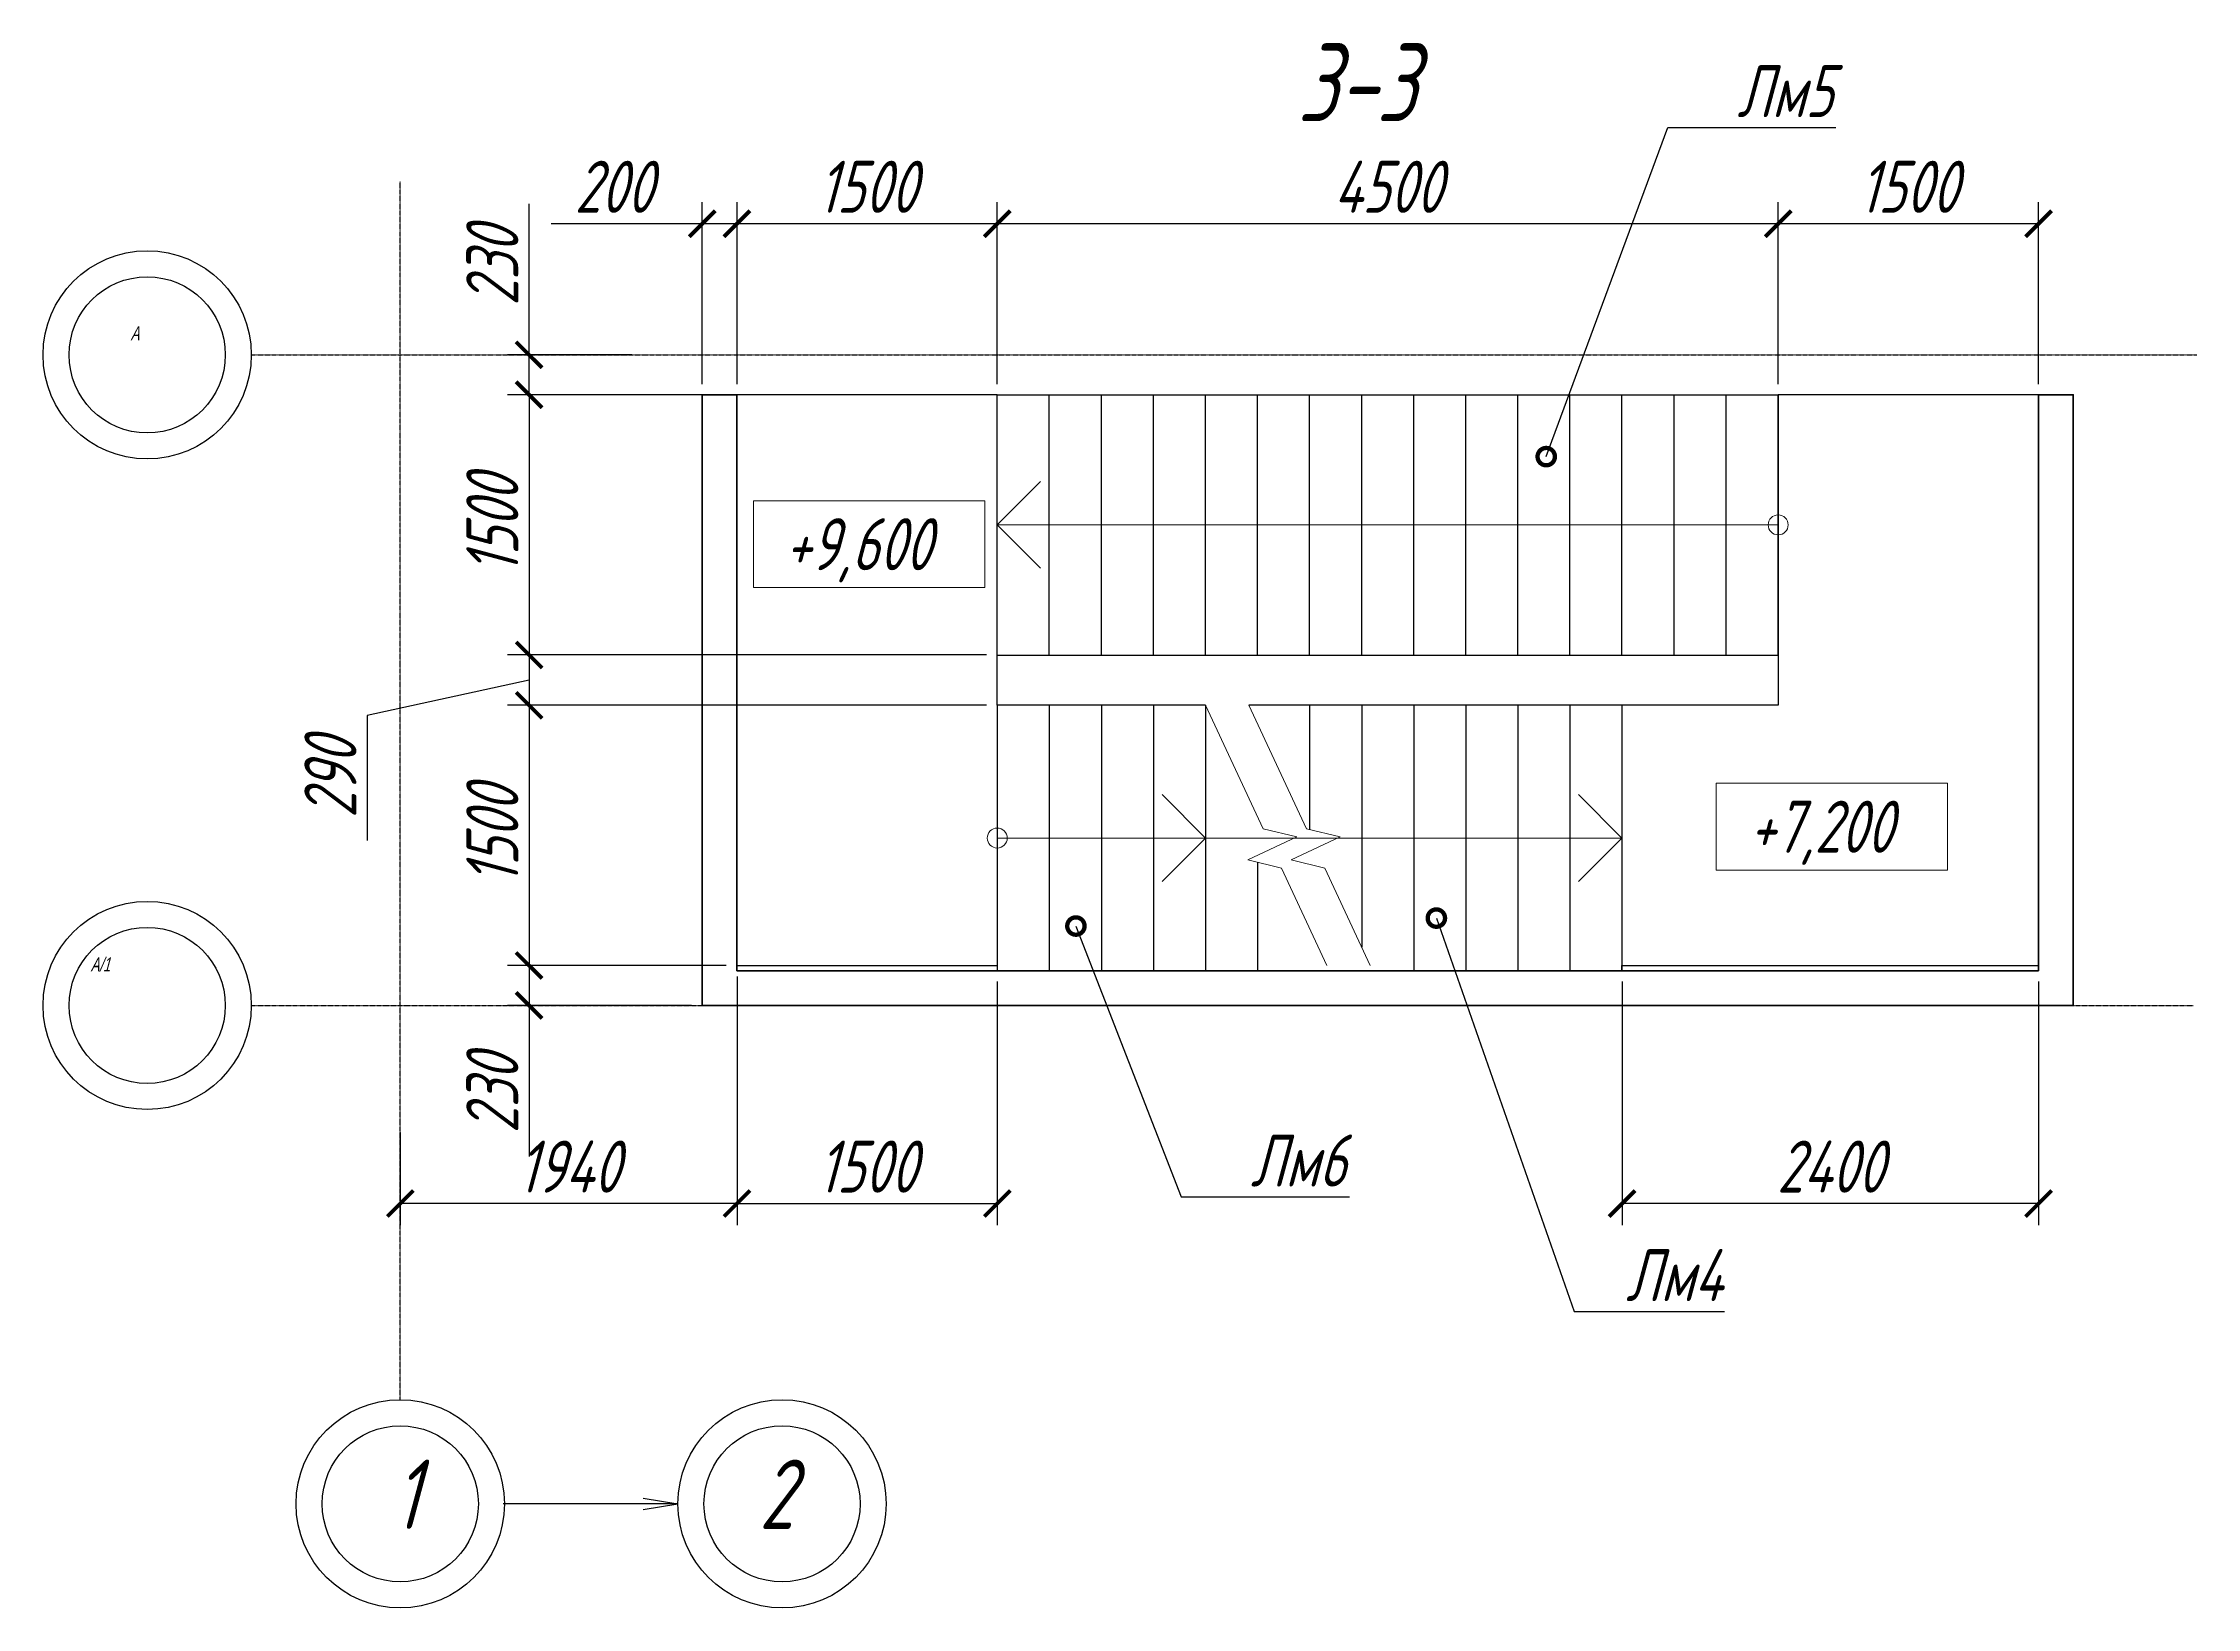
# Model space of a CAD drawing. Header units: millimetres. Extents: x 645 to 249636, y -127504 to 76561.
# Drawn here: x 7502 to 19914, y -90385 to -81365 of the extents above; entities that cross this region are included whole.
import ezdxf
from ezdxf import colors
from ezdxf.entities.mleader import LeaderData, LeaderLine
from ezdxf.enums import TextEntityAlignment as Align
from ezdxf.math import Vec2, Vec3

# ---------------------------------------------------------------- set-up
doc = ezdxf.new("R2010")
doc.units = ezdxf.units.MM
doc.linetypes.add('Штрихпунктирная', pattern=[11, 6, -2, 1, -2])
doc.layers.get('Defpoints').update_dxf_attribs({"color": 8})
for name, color, linetype, lineweight in [('АР_Лестница', 32, 'Continuous', 20), ('Обозначение', 94, 'Continuous', 25), ('Основная', 7, 'Continuous', 60), ('размер', 202, 'Continuous', 15)]:
    doc.layers.add(name, color=color, linetype=linetype, lineweight=lineweight)
doc.styles.add('3.0', font='simplex.shx', dxfattribs={"width": 0.7, "oblique": 15, "height": 2.8})
doc.styles.get("Standard").update_dxf_attribs({"font": 'simplex.shx', "width": 0.7, "oblique": 15, "height": 3})
doc.dimstyles.new('Default', dxfattribs={"dimtxt": 3, "dimasz": 1.5, "dimexe": 1.25, "dimexo": 0.625, "dimtad": 1, "dimdec": 0, "dimtxsty": 'Standard', "dimblk": 'ARCHTICK', "dimcen": 2.5, "dimadec": 0, "dimazin": 0, "dimtfac": 1, "dimtdec": 0, "dimtmove": 0, "dimatfit": 3, "dimfxl": 1, "dimarcsym": 0})

# ---------------------------------------------------------------- blocks, each defined once
blk = doc.blocks.new('*U128')
at = {"layer": 'Обозначение'}
blk.add_lwpolyline([(0, 735), (0, -765)], dxfattribs=at)
blk = doc.blocks.new('*U129')
at = {"layer": 'Обозначение', "color": 0, "linetype": 'ByBlock', "lineweight": -2, "transparency": 16777216}
for p in [(0, 0), (300, 0), (600, 0), (900, 0), (1200, 0), (1500, 0), (1800, 0), (2100, 0), (2400, 0), (2700, 0), (3000, 0), (3300, 0), (3600, 0), (3900, 0), (4200, 0)]:
    blk.add_blockref('*U128', p, dxfattribs=at)
blk = doc.blocks.new('_ArchTick')
at = {"color": 0, "linetype": 'ByBlock', "const_width": 0.15}
blk.add_lwpolyline([(-0.5, -0.5), (0.5, 0.5)], dxfattribs=at)
blk = doc.blocks.new('*D143')
at = {"layer": 'Defpoints', "color": 0, "transparency": 16777216}
for p in [(13001, -83392), (10303, -84892), (13001, -84892)]:
    blk.add_point(p, dxfattribs=at)
at = {"layer": 'Обозначение', "color": 0, "lineweight": -2, "transparency": 16777216}
for p, q in [((12938, -83392), (10178, -83392)), ((10303, -83392), (10303, -84892)), ((12938, -84892), (10178, -84892))]:
    blk.add_line(p, q, dxfattribs=at)
at = {"layer": 'Обозначение', "color": 0, "lineweight": -2, "transparency": 16777216, "xscale": 150, "yscale": 150, "zscale": 150}
for p, rotation in [((10303, -83392), 90), ((10303, -84892), 270)]:
    blk.add_blockref('_ArchTick', p, dxfattribs=dict(at, rotation=rotation))
at = {"layer": 'Обозначение', "color": 0, "transparency": 16777216, "insert": (10091, -84142), "char_height": 300, "attachment_point": 5, "rotation": 90}
blk.add_mtext('1500', dxfattribs=at)
blk = doc.blocks.new('*D144')
at = {"layer": 'Defpoints', "color": 0, "transparency": 16777216}
for p in [(13001, -84892), (10303, -85182), (13001, -85182)]:
    blk.add_point(p, dxfattribs=at)
at = {"layer": 'Обозначение', "color": 0, "lineweight": -2, "transparency": 16777216}
for p, q in [((12938, -84892), (10178, -84892)), ((10303, -84892), (10303, -85182)), ((10303, -85037), (9370, -85241)), ((9370, -85241), (9370, -85961)), ((12938, -85182), (10178, -85182))]:
    blk.add_line(p, q, dxfattribs=at)
at = {"layer": 'Обозначение', "color": 0, "lineweight": -2, "transparency": 16777216, "xscale": 150, "yscale": 150, "zscale": 150}
for p, rotation in [((10303, -84892), 90), ((10303, -85182), 270)]:
    blk.add_blockref('_ArchTick', p, dxfattribs=dict(at, rotation=rotation))
at = {"layer": 'Обозначение', "color": 0, "transparency": 16777216, "insert": (9158, -85601), "char_height": 300, "attachment_point": 5, "rotation": 90}
blk.add_mtext('290', dxfattribs=at)
blk = doc.blocks.new('*D145')
at = {"layer": 'Defpoints', "color": 0, "transparency": 16777216}
for p in [(13001, -85182), (10303, -86682), (11501, -86682)]:
    blk.add_point(p, dxfattribs=at)
at = {"layer": 'Обозначение', "color": 0, "lineweight": -2, "transparency": 16777216}
for p, q in [((12938, -85182), (10178, -85182)), ((10303, -85182), (10303, -86682)), ((11438, -86682), (10178, -86682))]:
    blk.add_line(p, q, dxfattribs=at)
at = {"layer": 'Обозначение', "color": 0, "lineweight": -2, "transparency": 16777216, "xscale": 150, "yscale": 150, "zscale": 150}
for p, rotation in [((10303, -85182), 90), ((10303, -86682), 270)]:
    blk.add_blockref('_ArchTick', p, dxfattribs=dict(at, rotation=rotation))
at = {"layer": 'Обозначение', "color": 0, "transparency": 16777216, "insert": (10091, -85932), "char_height": 300, "attachment_point": 5, "rotation": 90}
blk.add_mtext('1500', dxfattribs=at)
blk = doc.blocks.new('*D146')
at = {"layer": 'Defpoints', "color": 0, "transparency": 16777216}
for p in [(11501, -86682), (10303, -86912), (11301, -86912)]:
    blk.add_point(p, dxfattribs=at)
at = {"layer": 'Обозначение', "color": 0, "lineweight": -2, "transparency": 16777216}
for p, q in [((11438, -86682), (10178, -86682)), ((10303, -86682), (10303, -86912)), ((11238, -86912), (10178, -86912)), ((10303, -86912), (10303, -87782))]:
    blk.add_line(p, q, dxfattribs=at)
at = {"layer": 'Обозначение', "color": 0, "lineweight": -2, "transparency": 16777216, "xscale": 150, "yscale": 150, "zscale": 150}
for p, rotation in [((10303, -86682), 90), ((10303, -86912), 270)]:
    blk.add_blockref('_ArchTick', p, dxfattribs=dict(at, rotation=rotation))
at = {"layer": 'Обозначение', "color": 0, "transparency": 16777216, "insert": (10091, -87422), "char_height": 300, "attachment_point": 5, "rotation": 90}
blk.add_mtext('230', dxfattribs=at)
blk = doc.blocks.new('*D163')
at = {"layer": 'Defpoints', "color": 0, "transparency": 16777216}
for p in [(17501, -82406), (17501, -83392), (19001, -83392)]:
    blk.add_point(p, dxfattribs=at)
at = {"layer": 'Обозначение', "color": 0, "lineweight": -2, "transparency": 16777216}
for p, q in [((17501, -83330), (17501, -82281)), ((19001, -83330), (19001, -82281)), ((19001, -82406), (17501, -82406))]:
    blk.add_line(p, q, dxfattribs=at)
at = {"layer": 'Обозначение', "color": 0, "lineweight": -2, "transparency": 16777216, "xscale": 150, "yscale": 150, "zscale": 150, "rotation": 180}
blk.add_blockref('_ArchTick', (17501, -82406), dxfattribs=at)
at = {"layer": 'Обозначение', "color": 0, "lineweight": -2, "transparency": 16777216, "xscale": 150, "yscale": 150, "zscale": 150}
blk.add_blockref('_ArchTick', (19001, -82406), dxfattribs=at)
at = {"layer": 'Обозначение', "color": 0, "transparency": 16777216, "insert": (18251, -82193), "char_height": 300, "attachment_point": 5}
blk.add_mtext('1500', dxfattribs=at)
blk = doc.blocks.new('*D164')
at = {"layer": 'Defpoints', "color": 0, "transparency": 16777216}
for p in [(13001, -82406), (13001, -83392), (17501, -83392)]:
    blk.add_point(p, dxfattribs=at)
at = {"layer": 'Обозначение', "color": 0, "lineweight": -2, "transparency": 16777216}
for p, q in [((13001, -83330), (13001, -82281)), ((17501, -83330), (17501, -82281)), ((17501, -82406), (13001, -82406))]:
    blk.add_line(p, q, dxfattribs=at)
at = {"layer": 'Обозначение', "color": 0, "lineweight": -2, "transparency": 16777216, "xscale": 150, "yscale": 150, "zscale": 150, "rotation": 180}
blk.add_blockref('_ArchTick', (13001, -82406), dxfattribs=at)
at = {"layer": 'Обозначение', "color": 0, "lineweight": -2, "transparency": 16777216, "xscale": 150, "yscale": 150, "zscale": 150}
blk.add_blockref('_ArchTick', (17501, -82406), dxfattribs=at)
at = {"layer": 'Обозначение', "color": 0, "transparency": 16777216, "insert": (15251, -82193), "char_height": 300, "attachment_point": 5}
blk.add_mtext('4500', dxfattribs=at)
blk = doc.blocks.new('*D165')
at = {"layer": 'Defpoints', "color": 0, "transparency": 16777216}
for p in [(11501, -82406), (11501, -83392), (13001, -83392)]:
    blk.add_point(p, dxfattribs=at)
at = {"layer": 'Обозначение', "color": 0, "lineweight": -2, "transparency": 16777216}
for p, q in [((11501, -83330), (11501, -82281)), ((13001, -83330), (13001, -82281)), ((13001, -82406), (11501, -82406))]:
    blk.add_line(p, q, dxfattribs=at)
at = {"layer": 'Обозначение', "color": 0, "lineweight": -2, "transparency": 16777216, "xscale": 150, "yscale": 150, "zscale": 150, "rotation": 180}
blk.add_blockref('_ArchTick', (11501, -82406), dxfattribs=at)
at = {"layer": 'Обозначение', "color": 0, "lineweight": -2, "transparency": 16777216, "xscale": 150, "yscale": 150, "zscale": 150}
blk.add_blockref('_ArchTick', (13001, -82406), dxfattribs=at)
at = {"layer": 'Обозначение', "color": 0, "transparency": 16777216, "insert": (12251, -82193), "char_height": 300, "attachment_point": 5}
blk.add_mtext('1500', dxfattribs=at)
blk = doc.blocks.new('*D166')
at = {"layer": 'Defpoints', "color": 0, "transparency": 16777216}
for p in [(11301, -82406), (11301, -83392), (11501, -83392)]:
    blk.add_point(p, dxfattribs=at)
at = {"layer": 'Обозначение', "color": 0, "lineweight": -2, "transparency": 16777216}
for p, q in [((11301, -83330), (11301, -82281)), ((11501, -83330), (11501, -82281)), ((11301, -82406), (10430, -82406)), ((11501, -82406), (11301, -82406))]:
    blk.add_line(p, q, dxfattribs=at)
at = {"layer": 'Обозначение', "color": 0, "lineweight": -2, "transparency": 16777216, "xscale": 150, "yscale": 150, "zscale": 150, "rotation": 180}
blk.add_blockref('_ArchTick', (11301, -82406), dxfattribs=at)
at = {"layer": 'Обозначение', "color": 0, "lineweight": -2, "transparency": 16777216, "xscale": 150, "yscale": 150, "zscale": 150}
blk.add_blockref('_ArchTick', (11501, -82406), dxfattribs=at)
at = {"layer": 'Обозначение', "color": 0, "transparency": 16777216, "insert": (10790, -82193), "char_height": 300, "attachment_point": 5}
blk.add_mtext('200', dxfattribs=at)
blk = doc.blocks.new('*D167')
at = {"layer": 'Defpoints', "color": 0, "transparency": 16777216}
for p in [(11501, -86712), (13001, -86712), (13001, -88054)]:
    blk.add_point(p, dxfattribs=at)
at = {"layer": 'Обозначение', "color": 0, "lineweight": -2, "transparency": 16777216}
for p, q in [((11501, -86775), (11501, -88179)), ((13001, -86775), (13001, -88179)), ((11501, -88054), (13001, -88054))]:
    blk.add_line(p, q, dxfattribs=at)
at = {"layer": 'Обозначение', "color": 0, "lineweight": -2, "transparency": 16777216, "xscale": 150, "yscale": 150, "zscale": 150, "rotation": 180}
blk.add_blockref('_ArchTick', (11501, -88054), dxfattribs=at)
at = {"layer": 'Обозначение', "color": 0, "lineweight": -2, "transparency": 16777216, "xscale": 150, "yscale": 150, "zscale": 150}
blk.add_blockref('_ArchTick', (13001, -88054), dxfattribs=at)
at = {"layer": 'Обозначение', "color": 0, "transparency": 16777216, "insert": (12251, -87841), "char_height": 300, "attachment_point": 5}
blk.add_mtext('1500', dxfattribs=at)
blk = doc.blocks.new('*D168')
at = {"layer": 'Defpoints', "color": 0, "transparency": 16777216}
for p in [(16601, -86712), (19001, -86712), (16601, -88054)]:
    blk.add_point(p, dxfattribs=at)
at = {"layer": 'Обозначение', "color": 0, "lineweight": -2, "transparency": 16777216}
for p, q in [((16601, -86775), (16601, -88179)), ((19001, -86775), (19001, -88179)), ((19001, -88054), (16601, -88054))]:
    blk.add_line(p, q, dxfattribs=at)
at = {"layer": 'Обозначение', "color": 0, "lineweight": -2, "transparency": 16777216, "xscale": 150, "yscale": 150, "zscale": 150, "rotation": 180}
blk.add_blockref('_ArchTick', (16601, -88054), dxfattribs=at)
at = {"layer": 'Обозначение', "color": 0, "lineweight": -2, "transparency": 16777216, "xscale": 150, "yscale": 150, "zscale": 150}
blk.add_blockref('_ArchTick', (19001, -88054), dxfattribs=at)
at = {"layer": 'Обозначение', "color": 0, "transparency": 16777216, "insert": (17801, -87841), "char_height": 300, "attachment_point": 5}
blk.add_mtext('2400', dxfattribs=at)
blk = doc.blocks.new('*D488')
at = {"layer": 'Defpoints', "color": 0, "transparency": 16777216}
for p in [(10303, -83162), (10958, -83162), (11301, -83392)]:
    blk.add_point(p, dxfattribs=at)
at = {"layer": 'Обозначение', "color": 0, "lineweight": -2, "transparency": 16777216}
for p, q in [((10303, -83162), (10303, -82292)), ((10895, -83162), (10178, -83162)), ((10303, -83392), (10303, -83162)), ((11238, -83392), (10178, -83392))]:
    blk.add_line(p, q, dxfattribs=at)
at = {"layer": 'Обозначение', "color": 0, "lineweight": -2, "transparency": 16777216, "xscale": 150, "yscale": 150, "zscale": 150}
for p, rotation in [((10303, -83162), 90), ((10303, -83392), 270)]:
    blk.add_blockref('_ArchTick', p, dxfattribs=dict(at, rotation=rotation))
at = {"layer": 'Обозначение', "color": 0, "transparency": 16777216, "insert": (10091, -82652), "char_height": 300, "attachment_point": 5, "rotation": 90}
blk.add_mtext('230', dxfattribs=at)
blk = doc.blocks.new('_Open')
at = {"color": 0, "linetype": 'ByBlock', "lineweight": -2}
for p, q in [((-1, 0.167), (0, 0)), ((-1, -0.167), (0, 0)), ((0, 0), (-1, 0))]:
    blk.add_line(p, q, dxfattribs=at)
blk = doc.blocks.new('_DotSmall')
at = {"color": 0, "linetype": 'ByBlock', "const_width": 0.5}
blk.add_lwpolyline([(-0.0625, 0, 1), (0.0625, 0, 1)], format="xyb", close=True, dxfattribs=at)
blk = doc.blocks.new('*D998')
at = {"layer": 'Defpoints', "color": 0, "transparency": 16777216}
for p in [(11501, -86682), (9561, -87582), (9561, -88054)]:
    blk.add_point(p, dxfattribs=at)
at = {"layer": 'Обозначение', "color": 0, "lineweight": -2, "transparency": 16777216}
for p, q in [((11501, -86745), (11501, -88179)), ((9561, -87645), (9561, -88179)), ((11501, -88054), (9561, -88054))]:
    blk.add_line(p, q, dxfattribs=at)
at = {"layer": 'Обозначение', "color": 0, "lineweight": -2, "transparency": 16777216, "xscale": 150, "yscale": 150, "zscale": 150, "rotation": 180}
blk.add_blockref('_ArchTick', (9561, -88054), dxfattribs=at)
at = {"layer": 'Обозначение', "color": 0, "lineweight": -2, "transparency": 16777216, "xscale": 150, "yscale": 150, "zscale": 150}
blk.add_blockref('_ArchTick', (11501, -88054), dxfattribs=at)
at = {"layer": 'Обозначение', "color": 0, "transparency": 16777216, "insert": (10531, -87841), "char_height": 300, "attachment_point": 5}
blk.add_mtext('1940', dxfattribs=at)

msp = doc.modelspace()

# ---------------------------------------------------------------- linework, layer by layer
at = {"layer": 'АР_Лестница', "lineweight": 40}
for p, q in [((13000.524, -84142.056), (13250.524, -83892.056)), ((13000.524, -84142.056), (13250.524, -84392.056)), ((14200.524, -85947.056), (13950.524, -85697.056)), ((16600.524, -85947.056), (16350.524, -85697.056)), ((14200.524, -85947.056), (13950.524, -86197.056)), ((16600.524, -85947.056), (16350.524, -86197.056))]:
    msp.add_line(p, q, dxfattribs=at)
at = {"layer": 'АР_Лестница'}
for points in [[(13000.524, -84142.056), (17500.524, -84142.056)], [(14899.985, -86682.056), (14638.055, -86120.344), (14443.617, -86073.09), (14726.838, -85941.022), (14532.4, -85893.767), (14200.524, -85182.056)], [(15149.985, -86682.056), (14888.055, -86120.344), (14693.617, -86073.09), (14976.838, -85941.022), (14782.4, -85893.767), (14450.524, -85182.056)], [(16600.524, -85947.056), (13000.524, -85947.056)]]:
    msp.add_lwpolyline(points, dxfattribs=at)
for centre in [(17500.524, -84142.056), (13000.524, -85947.056)]:
    msp.add_circle(centre, 57.5, dxfattribs=at)
at = {"layer": 'Обозначение', "linetype": 'Штрихпунктирная', "ltscale": 0.5}
for p, q in [((9560.524, -89184.978), (9560.524, -82162.056)), ((8702.379, -83162.056), (19913.513, -83162.056)), ((8702.379, -86912.056), (19893.302, -86912.056))]:
    msp.add_line(p, q, dxfattribs=at)
at = {"layer": 'Обозначение'}
for points in [[(13000.524, -84892.056), (13000.524, -83392.056), (11500.524, -83392.056)], [(13000.524, -83392.056), (17500.524, -83392.056)], [(19000.524, -83392.056), (17500.524, -83392.056), (17500.524, -84892.056), (17500.524, -85182.056), (16600.524, -85182.056), (16600.524, -86712.056)], [(14200.524, -85182.056), (13000.524, -85182.056), (13000.524, -84892.056), (17500.524, -84892.056), (17500.524, -85182.056), (14450.524, -85182.056)], [(13000.524, -85182.056), (13000.524, -86712.056)], [(13000.524, -85182.056), (13000.524, -86712.056)], [(13300.524, -85182.056), (13300.524, -86712.056)], [(13600.524, -85182.056), (13600.524, -86712.056)], [(13900.524, -85182.056), (13900.524, -86712.056)], [(14200.524, -85182.056), (14200.524, -86712.056)], [(14800.524, -85182.056), (14800.524, -85898.172)], [(15100.524, -85182.056), (15100.524, -86575.985)], [(15400.524, -85182.056), (15400.524, -86712.056)], [(15700.524, -85182.056), (15700.524, -86712.056)], [(16000.524, -85182.056), (16000.524, -86712.056)], [(16300.524, -85182.056), (16300.524, -86712.056)], [(14500.524, -86086.92), (14500.524, -86712.056)]]:
    msp.add_lwpolyline(points, dxfattribs=at)
for points in [[(11500.524, -86712.056), (11500.524, -86682.056), (13000.524, -86682.056), (13000.524, -86712.056)], [(16600.524, -86712.056), (16600.524, -86682.056), (19000.524, -86682.056), (19000.524, -86712.056)]]:
    msp.add_lwpolyline(points, close=True, dxfattribs=at)
for centre, radius in [((8102.379, -83162.056), 600), ((8102.379, -83162.056), 450), ((8102.379, -86912.056), 600), ((8102.379, -86912.056), 450), ((9560.524, -89784.978), 600), ((11760.524, -89784.978), 600), ((9560.524, -89784.978), 450), ((11760.524, -89784.978), 450)]:
    msp.add_circle(centre, radius, dxfattribs=at)
at = {"layer": 'Основная', "ltscale": 5}
msp.add_lwpolyline([(19000.524, -83392.056), (19000.524, -86712.056), (11500.524, -86712.056), (11500.524, -83392.056), (11300.524, -83392.056), (11300.524, -86912.056), (11320.524, -86912.056), (19200.524, -86912.056), (19200.524, -83392.056)], close=True, dxfattribs=at)
at = {"layer": 'размер', "ltscale": 0.05}
for points in [[(11595.518, -84003.265), (12928.352, -84003.265), (12928.352, -84503.265), (11595.518, -84503.265), (11595.518, -84003.265)], [(17144.116, -85631.772), (18476.951, -85631.772), (18476.951, -86131.772), (17144.116, -86131.772), (17144.116, -85631.772)]]:
    msp.add_lwpolyline(points, dxfattribs=at)

# ---------------------------------------------------------------- block references
at = {"layer": 'Обозначение', "rotation": 180}
msp.add_blockref('*U129', (17500.524, -84157.056), dxfattribs=at)

# ---------------------------------------------------------------- texts
at = {"layer": 'Обозначение', "attachment_point": 1}
for s, width, insert, char_height in [('3-3', 2043.37459, (14729.917, -81366.211), 450), ('1', 1353.65837, (9519.835, -89529.938), 400), ('2', 1353.65837, (11628.355, -89529.938), 400)]:
    msp.add_mtext_dynamic_manual_height_columns(s, width=width, gutter_width=1500, heights=[0], dxfattribs=dict(at, insert=insert, char_height=char_height))
at = {"layer": 'Обозначение', "char_height": 80, "width": 1353.65837, "attachment_point": 1}
for s, insert in [('\\fRB Font|b0|i0|c204|p34|;А', (8006.998, -82997.472)), ('{\\fRB Font|b0|i0|c204|p34;А/1}', (7776.535, -86635.61))]:
    msp.add_mtext(s, dxfattribs=dict(at, insert=insert))
at = {"layer": 'размер', "ltscale": 0.05, "style": '3.0', "oblique": 15, "width": 0.7}
for s, p in [('+9,600', (12197.571, -84253.265)), ('+7,200', (17746.17, -85881.772))]:
    msp.add_text(s, height=300, dxfattribs=at).set_placement(p, align=Align.MIDDLE_CENTER)

# ---------------------------------------------------------------- dimensions: what is measured, and where the dimension line sits
at = {"layer": 'Обозначение'}
for base, p1, p2, picture, middle in [((11300.524, -82405.629), (11500.524, -83392.056), (11300.524, -83392.056), '*D166', (10790.487, -82193.129)), ((11500.524, -82405.629), (13000.524, -83392.056), (11500.524, -83392.056), '*D165', (12250.524, -82193.129)), ((13000.524, -82405.629), (17500.524, -83392.056), (13000.524, -83392.056), '*D164', (15250.524, -82193.129)), ((17500.524, -82405.629), (19000.524, -83392.056), (17500.524, -83392.056), '*D163', (18250.524, -82193.129)), ((9560.524, -88053.813), (11500.524, -86682.056), (9560.524, -87582.254), '*D998', (10530.524, -87841.313)), ((13000.524, -88053.813), (11500.524, -86712.056), (13000.524, -86712.056), '*D167', (12250.524, -87841.313)), ((16600.524, -88053.813), (19000.524, -86712.056), (16600.524, -86712.056), '*D168', (17800.524, -87841.313))]:
    dim = msp.add_linear_dim(base=base, p1=p1, p2=p2, dimstyle='Default', dxfattribs=at)
    dim.commit()
    dim.dimension.update_dxf_attribs({"geometry": picture, "text_midpoint": middle})
for base, p1, p2, picture, middle in [((10303.019, -83162.056), (11300.524, -83392.056), (10957.704, -83162.056), '*D488', (10090.519, -82652.019)), ((10303.019, -84892.056), (13000.524, -83392.056), (13000.524, -84892.056), '*D143', (10090.519, -84142.056)), ((10303.019, -86682.056), (13000.524, -85182.056), (11500.524, -86682.056), '*D145', (10090.519, -85932.056)), ((10303.019, -86912.056), (11500.524, -86682.056), (11300.524, -86912.056), '*D146', (10090.519, -87422.092))]:
    dim = msp.add_linear_dim(base=base, p1=p1, p2=p2, angle=90, dimstyle='Default', dxfattribs=at)
    dim.commit()
    dim.dimension.update_dxf_attribs({"geometry": picture, "text_midpoint": middle})
dim = msp.add_linear_dim(base=(10303.019, -85182.056), p1=(13000.524, -84892.056), p2=(13000.524, -85182.056), angle=90, dimstyle='Default', override={"dimtmove": 1}, dxfattribs=at)
dim.commit()
dim.dimension.update_dxf_attribs({"geometry": '*D144', "text_midpoint": (9370.095, -85303.794), "dimtype": 160})

# ---------------------------------------------------------------- leaders
ml = msp.add_multileader_mtext('Standard', dxfattribs=at)
ml.set_content('Лм5', color=256)
ml.set_leader_properties()
ml.set_arrow_properties(name='DOTSMALL')
ml.build(insert=Vec2(0, 0))
ml.multileader.update_dxf_attribs({"text_left_attachment_type": 6, "text_right_attachment_type": 6, "dogleg_length": 2, "arrow_head_size": 200, "scale": 100})
ctx = ml.context
ctx.base_point, ctx.scale, ctx.char_height, ctx.arrow_head_size, ctx.landing_gap_size, ctx.plane_origin = Vec3(17064.385, -81851.273), 100, 300, 200, 200, Vec3(16164.046, -83748.63)
ctx.left_attachment, ctx.right_attachment = 6, 6
notes = []
notes.append((ctx, [(0, (1, 1, 0), (16864.385, -81851.273), (1, 0), 200, [(0, [(16164.046, -83748.63)], 0, [])])]))
ctx.mtext.insert, ctx.mtext.flow_direction = Vec3(17264.385, -81491.273), 5
ml = msp.add_multileader_mtext('Standard', dxfattribs=at)
ml.set_content('Лм4', color=256)
ml.set_leader_properties()
ml.set_arrow_properties(name='DOTSMALL')
ml.build(insert=Vec2(0, 0))
ml.multileader.update_dxf_attribs({"text_left_attachment_type": 6, "text_right_attachment_type": 6, "dogleg_length": 2, "arrow_head_size": 200, "scale": 100})
ctx = ml.context
ctx.base_point, ctx.scale, ctx.char_height, ctx.arrow_head_size, ctx.landing_gap_size, ctx.plane_origin = Vec3(16423.025, -88676.229), 100, 300, 200, 200, Vec3(15238.806, -86143.254)
ctx.left_attachment, ctx.right_attachment = 6, 6
notes.append((ctx, [(0, (1, 1, 0), (16324.729, -88676.229), (1, 0), 98.296, [(0, [(15530.874, -86408.562)], 0, [])])]))
ctx.mtext.insert, ctx.mtext.flow_direction = Vec3(16623.025, -88316.229), 5
ml = msp.add_multileader_mtext('Standard', dxfattribs=at)
ml.set_content('Лм6', color=256)
ml.set_leader_properties()
ml.set_arrow_properties(name='DOTSMALL')
ml.build(insert=Vec2(0, 0))
ml.multileader.update_dxf_attribs({"text_left_attachment_type": 6, "text_right_attachment_type": 6, "dogleg_length": 2, "arrow_head_size": 200, "scale": 100})
ctx = ml.context
ctx.base_point, ctx.scale, ctx.char_height, ctx.arrow_head_size, ctx.landing_gap_size, ctx.plane_origin = Vec3(14260.652, -88015.866), 100, 300, 200, 200, Vec3(13453.834, -86454.387)
ctx.left_attachment, ctx.right_attachment = 6, 6
notes.append((ctx, [(0, (1, 1, 0), (14060.652, -88015.866), (1, 0), 200, [(0, [(13453.834, -86454.387)], 0, [])])]))
ctx.mtext.insert, ctx.mtext.flow_direction = Vec3(14460.652, -87655.866), 5
ml = msp.add_multileader_mtext('Standard', dxfattribs=at)
ml.set_content('', color=256)
ml.set_leader_properties()
ml.set_arrow_properties(name='OPEN')
ml.build(insert=Vec2(0, 0))
ml.multileader.update_dxf_attribs({"text_left_attachment_type": 6, "text_right_attachment_type": 6, "dogleg_length": 2, "arrow_head_size": 200, "scale": 100})
ctx = ml.context
ctx.base_point, ctx.scale, ctx.char_height, ctx.arrow_head_size, ctx.landing_gap_size, ctx.plane_origin = Vec3(9954.31, -89784.978), 100, 300, 200, 200, Vec3(11160.524, -89784.978)
ctx.left_attachment, ctx.right_attachment, ctx.text_align_type = 6, 6, 2
notes.append((ctx, [(0, (1, 1, 0), (10497.158, -89784.978), (-1, 0), 142.848, [(0, [(11160.524, -89784.978)], 0, [])])]))
ctx.mtext.insert, ctx.mtext.alignment, ctx.mtext.flow_direction = Vec3(10154.31, -89484.978), 3, 5
for ctx, leaders in notes:
    for number, flags, end, landing, length, lines in leaders:
        leader = LeaderData()
        leader.index, (leader.has_last_leader_line, leader.has_dogleg_vector, leader.attachment_direction) = number, flags
        leader.last_leader_point, leader.dogleg_vector, leader.dogleg_length = Vec3(end), Vec3(landing), length
        for number, points, colour, breaks in lines:
            line = LeaderLine()
            line.index, line.vertices, line.color, line.breaks = number, Vec3.list(points), colors.encode_raw_color(colour), breaks
            leader.lines.append(line)
        ctx.leaders.append(leader)

doc.saveas('drawing.dxf')
